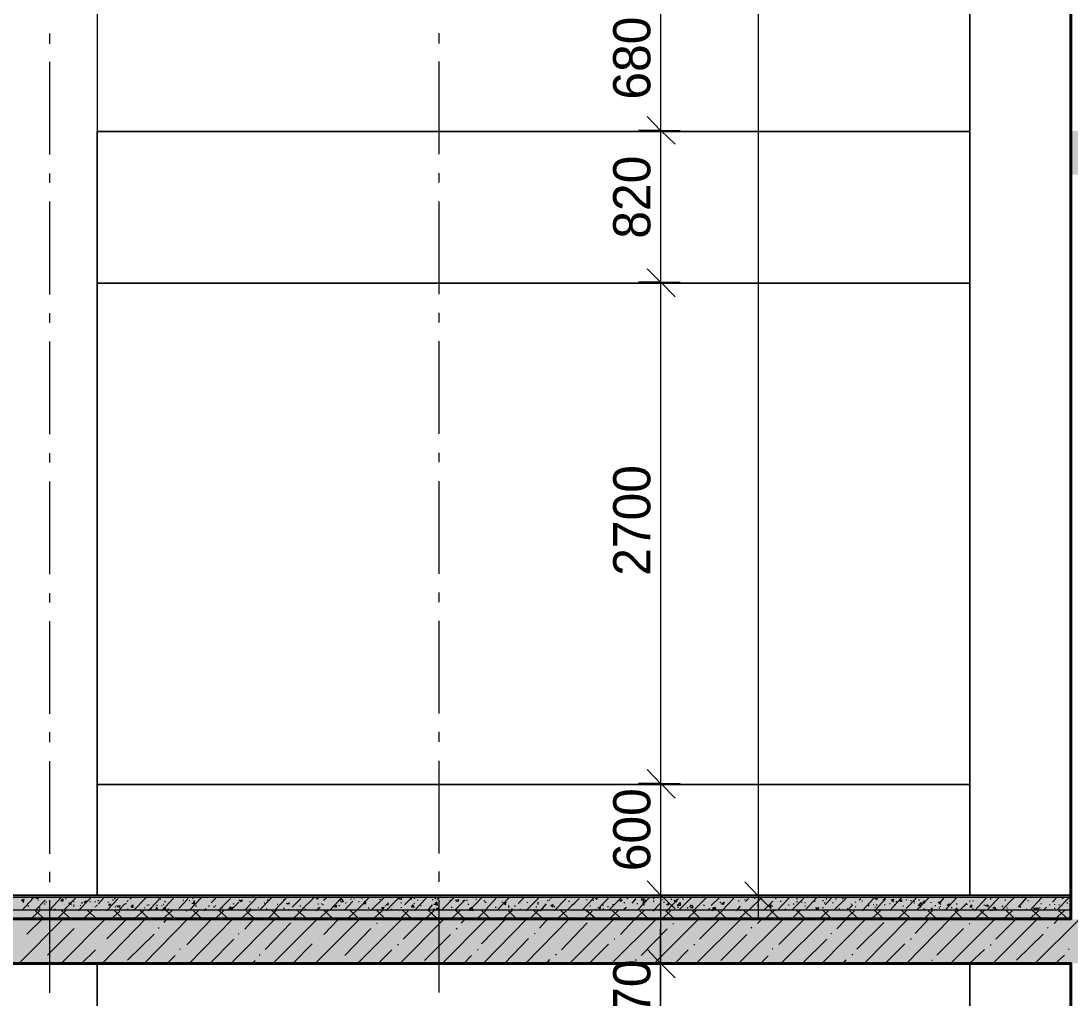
# Model space of a CAD drawing. Header units: millimetres. Extents: x -135211 to 49383, y -8033 to 228499.
# Drawn here: x -32304 to -26647, y 6284 to 11553 of the extents above; entities that cross this region are included whole.
import ezdxf

# ---------------------------------------------------------------- set-up
doc = ezdxf.new("R2010")
doc.units = ezdxf.units.MM
doc.layers.add('PDF _Геометрия', color=7, linetype='Continuous', true_color=0x1d1d1d)
doc.layers.add('PDF _Сплошная заливка', color=7, linetype='Continuous', true_color=0xffffff)
doc.layers.add('PDF _Текст', color=7, linetype='Continuous')

msp = doc.modelspace()

# ---------------------------------------------------------------- hatches: boundary and pattern name
at = {"layer": 'PDF _Сплошная заливка', "transparency": 33554559}
h = msp.add_hatch(color=256, dxfattribs=at)
h.paths.add_polyline_path([(-93497.2, 10725.5), (-93497.2, 10959.8), (-103545.3, 10959.8), (-103545.3, 10725.5)])
h.paths.add_polyline_path([(-5796.5, 10725.5), (-5796.5, 10959.8), (-26352.2, 10959.8), (-26352.2, 10725.5)])
h.paths.add_polyline_path([(-26398.8, 10725.5), (-26398.8, 10959.8), (-26648.6, 10959.8), (-26648.6, 10725.5)])
h.paths.add_polyline_path([(-77398.8, 10725.5), (-77398.8, 10959.8), (-79968.3, 10959.8), (-79968.3, 10725.5)])
h = msp.add_hatch(color=256, dxfattribs=at)
h.paths.add_polyline_path([(-90915, 6475.5), (-90915, 6713.8), (-103545.3, 6713.8), (-103545.3, 6475.5)])
h.paths.add_polyline_path([(-5796.5, 6475.5), (-5796.5, 6713.8), (-26352.2, 6713.8), (-26352.2, 6475.5)])
h.paths.add_polyline_path([(-26398.8, 6475.5), (-26398.8, 6713.8), (-50899.8, 6713.8), (-50899.8, 6475.5)])
h.paths.add_polyline_path([(-50950.6, 6475.5), (-50950.6, 6713.8), (-77648.6, 6713.8), (-77648.6, 6475.5)])
h.paths.add_polyline_path([(-79718.6, 6475.5), (-79718.6, 6713.8), (-80167.3, 6713.8), (-80167.3, 6475.5)])
h.paths.add_polyline_path([(-80366.2, 6475.5), (-80366.2, 6713.8), (-82698.6, 6713.8), (-82698.6, 6475.5)])
h.paths.add_polyline_path([(-82897.6, 6475.5), (-82897.6, 6713.8), (-83397.1, 6713.8), (-83397.1, 6475.5)])

# ---------------------------------------------------------------- linework, layer by layer
at = {"layer": 'PDF _Геометрия', "color": 7, "lineweight": 9}
for points in [[(-28858, 19483.6), (-28858, 19212.7), (-28858, 18141.7), (-28858, 17324.7), (-28858, 15165.8), (-28858, 14344.6), (-28858, 11644.2), (-28858, 10962.4), (-28858, 10145.6), (-28858, 7444.6), (-28858, 6843.5), (-28858, 6475.4), (-28858, 3224.6)], [(-28331.5, 19332.3), (-28331.5, 6721.4)], [(-32042.3, 18137.5), (-27190.9, 18137.5), (-27190.9, 18895.3), (-27190.9, 6838.9), (-27190.9, 7439.9), (-31894, 7439.9), (-27190.9, 7439.9), (-27190.9, 10140.4), (-31894, 10140.4), (-27190.9, 10140.4), (-27190.9, 10957.9), (-31894, 10957.9), (-27190.9, 10957.9), (-27190.9, 11639.2), (-27190.9, 14340.1), (-29392.6, 14340.1)], [(-32393.5, 17210.2), (-31893.8, 17210.2), (-31893.8, 6838.4), (-31893.8, 7439.4), (-31893.8, 10140.1), (-31893.8, 10957.4)], [(-32148.3, 11430.3), (-32148.3, 11485.5)], [(-30051.3, 11432.2), (-30051.3, 11487.2)], [(-32148.3, 10833.2), (-32148.3, 11332.9)], [(-30051.3, 10835.4), (-30051.3, 11334.7)], [(-28858, 10962.4), (-28976.4, 10962.4)], [(-28858.4, 10962.8), (-28752.7, 10962.8)], [(-32148.3, 10681.3), (-32148.3, 10731.6)], [(-30051.3, 10682.9), (-30051.3, 10733.5)], [(-32148.3, 10079.9), (-32148.3, 10579.7)], [(-30051.3, 10081.6), (-30051.3, 10581)], [(-28858, 10145.6), (-28976.4, 10145.6)], [(-28858.4, 10145.7), (-28752.7, 10145.7)], [(-32148.3, 9927.4), (-32148.3, 9978.3)], [(-30051.3, 9929.1), (-30051.3, 9979.8)], [(-32148.3, 9326.6), (-32148.3, 9825.7)], [(-30051.3, 9327.9), (-30051.3, 9827.9)], [(-32148.3, 9174.1), (-32148.3, 9225)], [(-30051.3, 9176), (-30051.3, 9226.7)], [(-32148.3, 8572.7), (-32148.3, 9072.4)], [(-30051.3, 8574.8), (-30051.3, 9074.1)], [(-32148.3, 8420.2), (-32148.3, 8471)], [(-30051.3, 8422.3), (-30051.3, 8472.9)], [(-32148.3, 7819.4), (-32148.3, 8319.1)], [(-30051.3, 7821.1), (-30051.3, 8320.4)], [(-32148.3, 7666.9), (-32148.3, 7722.1)], [(-30051.3, 7668.5), (-30051.3, 7723.6)], [(-32148.3, 7066.1), (-32148.3, 7565.2)], [(-30051.3, 7068), (-30051.3, 7567.3)], [(-28858, 7444.6), (-28976.4, 7444.6)], [(-28858.4, 7445.3), (-28752.7, 7445.3)], [(-32148.3, 6913.6), (-32148.3, 6968.8)], [(-30051.3, 6915.4), (-30051.3, 6970.5)], [(-50648.6, 6715.8), (-26646.9, 6715.8), (-26646.9, 6762.2), (-26646.9, 6830.2), (-26646.9, 6838.7), (-26646.9, 6842.6), (-50648.6, 6842.6)], [(-26646.9, 6838.7), (-50648.6, 6838.7)], [(-26646.9, 6830.2), (-50648.6, 6830.2)], [(-32148.3, 6316.6), (-32148.3, 6816.3)], [(-30051.3, 6318.7), (-30051.3, 6818)], [(-28858, 6843.5), (-28976.4, 6843.5)], [(-28858.4, 6844.2), (-28752.7, 6844.2)], [(-28331.5, 6839.8), (-28449.9, 6839.8)], [(-28336.4, 6843.1), (-28226.3, 6843.1)], [(-26646.9, 6762.2), (-50648.6, 6762.2)], [(-28858, 6052.2), (-28858, 6492), (-28858, 6661.7)], [(-31893.8, 3337.1), (-31893.8, 6469.8), (-31893.8, 3337.1), (-32393.5, 3337.1)], [(-27190.9, 3337.7), (-27190.9, 6470.1), (-27190.9, 3337.7), (-31894, 3337.7)], [(-27401.5, 6475.3), (-31698, 6475.3)], [(-28858, 6475.4), (-28976.4, 6475.4)], [(-28858.4, 6475.7), (-28752.7, 6475.7)]]:
    msp.add_lwpolyline(points, dxfattribs=at)
at = {"layer": 'PDF _Геометрия', "color": 7, "lineweight": 40}
for points in [[(-26901.2, 18242.5), (-26646.9, 18242.5), (-26646.9, 15165.1), (-26646.9, 14923.8), (-26646.9, 10961.5), (-26646.9, 10724.5), (-26646.9, 6715.8), (-50648.6, 6715.8)], [(-50648.6, 6474.6), (-26646.9, 6474.6), (-26646.9, 3341.8), (-50648.6, 3341.8)]]:
    msp.add_lwpolyline(points, dxfattribs=at)
at = {"layer": 'PDF _Геометрия', "color": 7, "lineweight": 18}
for points in [[(-28858, 10962.4), (-28929.7, 11038.6)], [(-28855.3, 10960.6), (-28779, 10888.8)], [(-28858, 10145.6), (-28929.7, 10217.3)], [(-28855.3, 10143.7), (-28779, 10067.5)], [(-28858, 7444.6), (-28929.7, 7520.8)], [(-28855.3, 7442.7), (-28779, 7366.4)], [(-28858, 6843.5), (-28929.7, 6919.7)], [(-28331.5, 6839.8), (-28403.6, 6915.8)], [(-28855.3, 6841.7), (-28779, 6770)], [(-28337.3, 6843.7), (-28261.4, 6771.6)], [(-28858, 6475.4), (-28929.7, 6551.6)], [(-28855.3, 6473.4), (-28779, 6397.1)]]:
    msp.add_lwpolyline(points, dxfattribs=at)
at = {"layer": 'PDF _Геометрия', "lineweight": 9}
for points in [[(-32301.6, 6816.5), (-32288.6, 6820.8), (-32293, 6807.8)], [(-32299.8, 6760.6), (-32236, 6828.1)], [(-32297.3, 6813.4), (-32288.6, 6805.4)], [(-32271.1, 6799.5), (-32271.1, 6799.5)], [(-32249.1, 6824.2), (-32244.8, 6824.2)], [(-32225.4, 6761.8), (-32174.6, 6817)], [(-32222.8, 6826), (-32218.4, 6830.3)], [(-32222.7, 6826.1), (-32209.7, 6826.1), (-32209.7, 6830.5)], [(-32214, 6818.7), (-32209.7, 6818.7)], [(-32178.9, 6795.9), (-32174.6, 6795.9)], [(-32170.1, 6807.8), (-32165.8, 6804.1)], [(-32157, 6826), (-32157, 6826)], [(-32150.1, 6762.4), (-32086.8, 6830)], [(-32121.9, 6818.1), (-32121.9, 6818.1)], [(-32078.1, 6789.3), (-32078.1, 6789.3)], [(-32071.2, 6764.8), (-32007.9, 6828.1)], [(-32069.3, 6792), (-32069.3, 6792)], [(-32064.9, 6825.7), (-32060.5, 6825.7)], [(-32046.6, 6799.6), (-32034.2, 6803.3), (-32038.5, 6795.2)], [(-32042.9, 6796.5), (-32034.2, 6792.1)], [(-32021, 6808.7), (-32016.6, 6808.7)], [(-32021, 6791.9), (-32016.6, 6791.9)], [(-31996.6, 6758.6), (-31928.9, 6826.3)], [(-31985.9, 6789.6), (-31981.5, 6785.3)], [(-31933.3, 6808.3), (-31928.9, 6808.3)], [(-31911.4, 6800.6), (-31911.4, 6800.6)], [(-31906.9, 6808.9), (-31902.6, 6808.9)], [(-31898.2, 6789.2), (-31893.8, 6784.9)], [(-31889.4, 6811.2), (-31885, 6815.6)], [(-31888.6, 6793.9), (-31858.7, 6827.4)], [(-31843.2, 6757.9), (-31779.7, 6825.8)], [(-31836.7, 6804.5), (-31832.4, 6804.5)], [(-31810.4, 6818.2), (-31806.1, 6818.2)], [(-31801.7, 6824.7), (-31797.3, 6824.7), (-31797.3, 6829)], [(-31774.5, 6763.2), (-31744.6, 6796.8)], [(-31740.2, 6797.7), (-31735.9, 6797.7)], [(-31731.5, 6809.1), (-31727.1, 6813.5)], [(-31713.9, 6821.4), (-31709.6, 6830.1)], [(-31698.5, 6760.1), (-31630.6, 6828)], [(-31648.1, 6797.6), (-31648.1, 6797.6)], [(-31619.6, 6758.3), (-31560.4, 6817.6)], [(-31617.4, 6789.3), (-31613, 6793.6)], [(-31564.1, 6826), (-31551.6, 6821.6), (-31551.6, 6826)], [(-31545.1, 6759.4), (-31481.4, 6827.5)], [(-31538.4, 6794.7), (-31534.1, 6794.7)], [(-31529.7, 6805.5), (-31525.3, 6809.9)], [(-31507.8, 6798.6), (-31507.8, 6798.6)], [(-31453.1, 6770.6), (-31402.5, 6825.6)], [(-31428.8, 6813.5), (-31428.8, 6817.9)], [(-31428.8, 6809.1), (-31428.8, 6809.1)], [(-31398.1, 6815.2), (-31393.7, 6815.2)], [(-31396, 6761.6), (-31332.3, 6829.7)], [(-31384.2, 6800.4), (-31367.4, 6796.7), (-31371.7, 6813.6)], [(-31380.5, 6826.4), (-31376.1, 6830.8)], [(-31380.5, 6827.6), (-31376.1, 6823.3)], [(-31379.9, 6797.9), (-31367.4, 6810.4)], [(-31349.8, 6818.5), (-31349.8, 6818.5)], [(-31278.9, 6802.3), (-31253.3, 6827.3)], [(-31241.9, 6758), (-31174.3, 6825.7)], [(-31173.1, 6762.7), (-31130.5, 6805.3)], [(-31161.2, 6794.3), (-31156.8, 6798.7)], [(-31130.5, 6817.5), (-31121.7, 6809.4)], [(-31125.4, 6814.7), (-31112.9, 6818.4), (-31117.3, 6805.9)], [(-31112.9, 6814.7), (-31112.9, 6814.7)], [(-31097.3, 6763), (-31034, 6831.3)], [(-31073.4, 6808.1), (-31069, 6808.1)], [(-31018.3, 6761.5), (-30955, 6829.3)], [(-30994.5, 6801.6), (-30990.1, 6801.6)], [(-30976.9, 6817.9), (-30972.5, 6817.9)], [(-30946.2, 6805.1), (-30946.2, 6805.1)], [(-30939.4, 6759.5), (-30876, 6827.3)], [(-30924.3, 6794.2), (-30919.9, 6794.2)], [(-30889.2, 6817.5), (-30884.8, 6821.9)], [(-30875.4, 6800), (-30867.2, 6796.2)], [(-30871, 6797.2), (-30858.5, 6801.6), (-30862.9, 6792.8)], [(-30843.5, 6778.9), (-30797.1, 6825.4)], [(-30814.6, 6809), (-30814.6, 6809)], [(-30794.8, 6761.6), (-30726.9, 6829.5)], [(-30713.7, 6824.5), (-30709.3, 6828.9)], [(-30713.1, 6824.9), (-30700.5, 6824.9), (-30704.9, 6828.7)], [(-30704.9, 6796.6), (-30700.5, 6796.6)], [(-30683, 6794.8), (-30683, 6798.6)], [(-30678.6, 6793.3), (-30674.2, 6793.3)], [(-30673.7, 6813.5), (-30656.7, 6830.5)], [(-30641.3, 6760.8), (-30577.7, 6828.8)], [(-30612.8, 6809.7), (-30612.8, 6809.7)], [(-30585.9, 6811.8), (-30577.7, 6824.4)], [(-30581.5, 6809), (-30568.9, 6809), (-30573.3, 6821.6)], [(-30568.9, 6811.6), (-30568.9, 6807.2)], [(-30562.9, 6759.7), (-30516.3, 6810.7)], [(-30555.8, 6801.6), (-30551.4, 6801.6)], [(-30525.1, 6819.1), (-30525.1, 6823.5)], [(-30507.5, 6821.8), (-30507.5, 6825.6)], [(-30492.2, 6763.5), (-30428.5, 6831)], [(-30485.6, 6808.5), (-30481.2, 6808.5)], [(-30468.1, 6828.8), (-30463.6, 6825)], [(-30458.7, 6798.7), (-30446.1, 6798.7), (-30450.5, 6811.3)], [(-30454.3, 6796.1), (-30446.1, 6808.8)], [(-30417.1, 6761.4), (-30349.6, 6828.9)], [(-30371.5, 6821.2), (-30367.1, 6821.2)], [(-30338.2, 6759.3), (-30270.6, 6827.5)], [(-30335.9, 6793.5), (-30323.3, 6793.5), (-30327.7, 6801.7)], [(-30331.5, 6790.4), (-30323.3, 6798.6)], [(-30270.1, 6825.2), (-30253.1, 6821.4), (-30253.1, 6829.6)], [(-30266.3, 6822.9), (-30261.8, 6827.3)], [(-30257.5, 6800), (-30253.1, 6804.4)], [(-30238.3, 6790.4), (-30200.4, 6828.4)], [(-30204.8, 6825.8), (-30200.4, 6821.4), (-30200.4, 6825.8)], [(-30187.3, 6827.9), (-30182.9, 6823.5)], [(-30187.3, 6799.5), (-30182.9, 6795.7)], [(-30184.7, 6758.8), (-30121.5, 6826.5)], [(-30165.3, 6813.6), (-30165.3, 6818.1)], [(-30111.7, 6760.6), (-30086.4, 6790.3)], [(-30086.4, 6821.3), (-30086.4, 6817.5)], [(-30086.4, 6820), (-30086.4, 6815.6)], [(-30082, 6794.5), (-30077.6, 6794.5)], [(-30077.1, 6794.1), (-30060, 6789.7), (-30064.5, 6806.8)], [(-30073.2, 6824.1), (-30068.8, 6827.9)], [(-30073.2, 6802.6), (-30068.8, 6802.6)], [(-30072.7, 6791), (-30060, 6804.3)], [(-30059.5, 6818), (-30051.3, 6830.6)], [(-30040.1, 6761.2), (-29972.3, 6828.9)], [(-29994.3, 6817.9), (-29989.8, 6813.5)], [(-29966, 6762.4), (-29910.9, 6817.5)], [(-29963.5, 6808.5), (-29963.5, 6808.5)], [(-29963, 6818.4), (-29954.7, 6810.2)], [(-29958.6, 6815.7), (-29946, 6819.5), (-29950.4, 6806.9)], [(-29924.1, 6814.6), (-29919.6, 6814.6)], [(-29902.1, 6817.4), (-29902.1, 6812.9)], [(-29893.3, 6791.8), (-29893.3, 6795.6)], [(-29886.6, 6760.6), (-29823.1, 6827.9)], [(-29853.9, 6821.4), (-29849.5, 6821.4)], [(-29810, 6813.6), (-29805.6, 6809.1)], [(-29801.3, 6802), (-29796.8, 6806.4)], [(-29799.4, 6766.7), (-29744.2, 6826.4)], [(-29737.5, 6762.3), (-29674, 6830.2)], [(-29713.5, 6807.4), (-29709.1, 6802.9)], [(-29709.1, 6815.6), (-29709.1, 6815.6)], [(-29704.2, 6801.3), (-29691.5, 6805.1), (-29696, 6796.9)], [(-29699.8, 6798.2), (-29691.5, 6793.7)], [(-29624.9, 6799.1), (-29595, 6828.3)], [(-29612.6, 6800.6), (-29612.6, 6800.6)], [(-29583.5, 6759), (-29516, 6826.4)], [(-29577.5, 6805.1), (-29577.5, 6801.3)], [(-29568.7, 6801.2), (-29568.7, 6801.2)], [(-29520.5, 6801), (-29516, 6805.4)], [(-29520.5, 6797.2), (-29516, 6797.2)], [(-29505.9, 6757.7), (-29472.2, 6795.9)], [(-29467.9, 6816.7), (-29463.4, 6812.9)], [(-29467.9, 6814.2), (-29463.4, 6814.2)], [(-29459.1, 6817.9), (-29454.6, 6817.9)], [(-29450.3, 6826), (-29445.9, 6830.5)], [(-29449.8, 6787.7), (-29437.1, 6792.2), (-29441.5, 6783.9)], [(-29437.1, 6793.4), (-29437.1, 6793.4)], [(-29430.6, 6758), (-29366.9, 6825.6)], [(-29428.3, 6796.5), (-29428.3, 6796.5)], [(-29360.4, 6762.2), (-29296.7, 6826)], [(-29353.8, 6810.1), (-29349.3, 6810.1)], [(-29336.3, 6792.6), (-29331.8, 6792.6)], [(-29323, 6798.2), (-29323, 6793.8)], [(-29281.5, 6760.6), (-29217.7, 6828.2)], [(-29257.3, 6820.3), (-29252.8, 6820.3)], [(-29222.2, 6815.5), (-29217.7, 6815.5)], [(-29208.5, 6826.1), (-29200.2, 6822.3), (-29200.2, 6830.6)], [(-29204.6, 6823.5), (-29200.2, 6827.4)], [(-29189.8, 6775.6), (-29138.8, 6826.1)], [(-29169.6, 6787.4), (-29165.1, 6791.2)], [(-29136.3, 6762.8), (-29068.6, 6830.5)], [(-29116.9, 6792), (-29112.4, 6792)], [(-29055.5, 6804.1), (-29051, 6804.1)], [(-29041.8, 6829.5), (-29033.5, 6825.1), (-29033.5, 6829.5)], [(-29010.7, 6800.4), (-28989.6, 6825.3)], [(-28985.3, 6798.4), (-28980.8, 6798.4)], [(-28982.8, 6762), (-28919.4, 6829.2)], [(-28962.8, 6819.3), (-28954.5, 6827.6)], [(-28962.4, 6818.6), (-28945.7, 6818.6), (-28945.7, 6827.5)], [(-28950.2, 6792.3), (-28945.7, 6787.9)], [(-28941.4, 6814.6), (-28937, 6818.5)], [(-28900.2, 6757.7), (-28858, 6800)], [(-28897.6, 6824.5), (-28893.1, 6824.5)], [(-28897.6, 6807.9), (-28893.1, 6811.7)], [(-28849.2, 6815.3), (-28849.2, 6819.1)], [(-28840.4, 6806.3), (-28840.4, 6802.4)], [(-28826.9, 6792), (-28814.1, 6792), (-28818.6, 6800.3)], [(-28824.9, 6758.3), (-28761.5, 6825.6)], [(-28822.4, 6788.8), (-28814.1, 6797.8)], [(-28801.1, 6818.1), (-28796.6, 6822.6)], [(-28787.4, 6816.1), (-28779, 6807.8)], [(-28783.1, 6813.5), (-28770.3, 6817.3), (-28774.7, 6805.2)], [(-28759.2, 6761.8), (-28691.3, 6829.8)], [(-28739.6, 6823.6), (-28735.2, 6823.6)], [(-28699.6, 6779.1), (-28691.3, 6791.9)], [(-28680.3, 6760.1), (-28612.3, 6828.1)], [(-28625.6, 6785.8), (-28621.1, 6790.3)], [(-28584.5, 6786.8), (-28542.1, 6829.2)], [(-28537.8, 6804.8), (-28533.4, 6804.8)], [(-28532.9, 6799), (-28524.6, 6795.1)], [(-28529.1, 6796.4), (-28524.6, 6800.3)], [(-28528.6, 6796.4), (-28515.8, 6804.7), (-28520.3, 6791.9)], [(-28526.8, 6759.6), (-28463.2, 6827.1)], [(-28498.3, 6823.9), (-28498.3, 6823.9)], [(-28498.3, 6814.3), (-28498.3, 6814.3)], [(-28436.8, 6809.7), (-28436.8, 6814.2)], [(-28428.1, 6820.6), (-28428.1, 6820.6)], [(-28419.3, 6799.4), (-28419.3, 6799.4)], [(-28406.2, 6820.6), (-28401.7, 6820.6)], [(-28400.9, 6808.3), (-28384.2, 6825.7)], [(-28381.6, 6762), (-28314, 6829.5)], [(-28353.6, 6826.3), (-28349.1, 6826.3)], [(-28336.1, 6791.6), (-28331.5, 6787.7)], [(-28309.7, 6814.1), (-28305.2, 6814.1)], [(-28303.5, 6760), (-28252.6, 6810.9)], [(-28274.2, 6785.8), (-28261.4, 6790.3), (-28265.9, 6781.9)], [(-28239.5, 6823.1), (-28235, 6827.7)], [(-28228.6, 6761.4), (-28164.8, 6829)], [(-28226.3, 6806.4), (-28226.3, 6806.4)], [(-28213.2, 6810.3), (-28208.7, 6810.3)], [(-28169.4, 6791), (-28164.8, 6791)], [(-28149.1, 6763.5), (-28085.9, 6827.3)], [(-28143, 6796.9), (-28138.5, 6796.9)], [(-28125.5, 6823.3), (-28121, 6823.3)], [(-28125.5, 6809.2), (-28121, 6809.2)], [(-28099.2, 6804.7), (-28094.6, 6804.7)], [(-28081.6, 6804.1), (-28077.1, 6804.1)], [(-28078.9, 6763), (-28015.7, 6830.8)], [(-28029, 6811.4), (-28024.5, 6811.4)], [(-28024.5, 6803), (-28024.5, 6803)], [(-27985.1, 6814.8), (-27980.6, 6814.8)], [(-27976.3, 6801.9), (-27971.8, 6801.9)], [(-27970.3, 6791.1), (-27936.7, 6829.2)], [(-27967.6, 6822.6), (-27963, 6822.6)], [(-27932.5, 6803.4), (-27927.9, 6799.5)], [(-27925.6, 6759.8), (-27857.8, 6827), (-27862.3, 6823.1)], [(-27914.9, 6824.1), (-27910.4, 6824.1)], [(-27879.8, 6826.3), (-27875.3, 6821.7)], [(-27875.3, 6821.7), (-27875.3, 6821.7)], [(-27871, 6830.2), (-27866.5, 6826.3)], [(-27852.4, 6761.3), (-27822.7, 6791)], [(-27831.4, 6796.8), (-27831.4, 6792.9)], [(-27809.6, 6803.4), (-27805.1, 6807.9)], [(-27787.2, 6817.2), (-27778.8, 6825.6)], [(-27774.5, 6812.7), (-27770, 6812.7)], [(-27772, 6758.8), (-27708.6, 6826.7)], [(-27739.4, 6793.5), (-27734.9, 6789)], [(-27713.1, 6793.1), (-27708.6, 6793.1)], [(-27704.4, 6824.9), (-27699.8, 6829.4)], [(-27704, 6824.9), (-27691, 6820.4), (-27691, 6828.8)], [(-27702.2, 6763.1), (-27647.2, 6822)], [(-27695.6, 6791.3), (-27691, 6791.3)], [(-27682.3, 6812), (-27682.3, 6812)], [(-27660.1, 6818.2), (-27647.2, 6818.2), (-27647.2, 6831.1)], [(-27655.6, 6815.6), (-27647.2, 6827.9)], [(-27651.7, 6792.9), (-27647.2, 6788.4)], [(-27625.4, 6797.6), (-27620.9, 6797.6)], [(-27623, 6761.3), (-27559.4, 6828.7)], [(-27620.9, 6806.1), (-27620.9, 6806.1)], [(-27616.3, 6817.2), (-27603.3, 6821.1), (-27607.8, 6808.8)], [(-27611.7, 6814.6), (-27603.3, 6805.6)], [(-27599.1, 6792.7), (-27594.5, 6792.7)], [(-27590.3, 6808.3), (-27585.8, 6808.3)], [(-27535.6, 6771.7), (-27480.5, 6826.9)], [(-27533.1, 6815.3), (-27533.1, 6819.8)], [(-27511.3, 6814.9), (-27506.8, 6814.9)], [(-27493.8, 6810.5), (-27489.2, 6810.5)], [(-27493.8, 6801.5), (-27489.2, 6801.5)], [(-27477.8, 6763.4), (-27410.3, 6830.9)], [(-27467.5, 6818), (-27462.9, 6818)], [(-27401.5, 6805), (-27401.5, 6801.1)], [(-27361.8, 6804.3), (-27348.9, 6808.2), (-27353.4, 6795.9)], [(-27357.3, 6801.1), (-27348.9, 6792.6)], [(-27356.6, 6796.7), (-27331.3, 6826.6)], [(-27324.8, 6762.5), (-27261.1, 6830.1)], [(-27300.8, 6795.9), (-27296.2, 6792)], [(-27261.1, 6793.7), (-27261.1, 6797.6)], [(-27246.8, 6761.3), (-27208.5, 6799.6)], [(-27208.5, 6795.1), (-27208.5, 6791.2)], [(-27190.9, 6809), (-27190.9, 6812.9)], [(-27182.1, 6828.6), (-27182.1, 6828.6)], [(-27173.4, 6809.9), (-27173.4, 6813.8)], [(-27167, 6758.8), (-27103.2, 6826.5)], [(-27115.9, 6791.2), (-27112, 6787.3)], [(-27112, 6804.2), (-27112, 6804.2)], [(-27100.7, 6763.1), (-27033, 6830.9)], [(-27081.4, 6820.4), (-27076.9, 6824.3)], [(-27063.2, 6804.4), (-27059.3, 6804.4)], [(-27021.8, 6761.1), (-26954, 6828.9)], [(-27002.5, 6817.1), (-26997.9, 6817.1)], [(-26980.3, 6792.6), (-26980.3, 6792.6)], [(-26930.1, 6779.3), (-26883.8, 6830.2)], [(-26879, 6814), (-26875.1, 6810.1)], [(-26868.2, 6760.5), (-26804.9, 6828.4)], [(-26808.8, 6798.3), (-26804.9, 6798.3)], [(-26761, 6788.7), (-26761, 6793.3)], [(-26746.8, 6805.1), (-26725.9, 6826.6)], [(-26734.7, 6795.1), (-26734.7, 6791.2)], [(-26723.7, 6762.7), (-26655.7, 6830)], [(-26717.1, 6811.8), (-26717.1, 6811.8)], [(-26712.3, 6790.4), (-26708.4, 6790.4)], [(-26694.7, 6828), (-26690.8, 6824.1), (-26690.8, 6828)], [(-26668.4, 6801.1), (-26664.5, 6801.1)], [(-32266.7, 6787.9), (-32262.3, 6783.6)], [(-32251.7, 6716), (-32200.9, 6762.5)], [(-32249.1, 6764.7), (-32244.8, 6764.7)], [(-32244.8, 6761.6), (-32244.8, 6761.6)], [(-32174.6, 6712.2), (-32225.4, 6758.7)], [(-32205.2, 6774.9), (-32200.9, 6774.9)], [(-32157, 6775.2), (-32157, 6775.2)], [(-32135, 6781.9), (-32130.7, 6781.9)], [(-32121.9, 6769.1), (-32121.9, 6764.8)], [(-32111.4, 6715.2), (-32060.5, 6761.7)], [(-32034.2, 6714.5), (-32085.1, 6761.1)], [(-32021, 6786.3), (-32016.6, 6782)], [(-31966.7, 6714.7), (-31920.1, 6761.3)], [(-31893.8, 6714), (-31944.8, 6760.7)], [(-31924.5, 6761.3), (-31920.1, 6765.6)], [(-31906.9, 6777.8), (-31902.6, 6782.2)], [(-31822, 6711.5), (-31771, 6757.5)], [(-31753.4, 6713.8), (-31800.1, 6760.5)], [(-31797.3, 6782.4), (-31797.3, 6778)], [(-31797.3, 6769.9), (-31797.3, 6769.9)], [(-31788.5, 6786.6), (-31779.7, 6777.8)], [(-31783.4, 6783.1), (-31771, 6787.4), (-31775.3, 6775)], [(-31731.5, 6768), (-31727.1, 6768)], [(-31705.1, 6776.2), (-31700.8, 6780)], [(-31705.1, 6778.7), (-31700.8, 6774.3)], [(-31690.5, 6716.8), (-31639.4, 6763.6)], [(-31613, 6716.3), (-31664.1, 6762.5)], [(-31639.4, 6777.3), (-31639.4, 6772.9)], [(-31626.2, 6788.4), (-31621.8, 6788.4)], [(-31604.3, 6772.1), (-31604.3, 6768.3)], [(-31581.6, 6769.9), (-31569.2, 6766.2), (-31573.5, 6778.7)], [(-31577.9, 6767.4), (-31569.2, 6775.6)], [(-31573.5, 6788.6), (-31569.2, 6788.6)], [(-31547.2, 6787.5), (-31542.8, 6787.5)], [(-31540.7, 6713), (-31490.2, 6759.8)], [(-31537.8, 6771.8), (-31525.3, 6780.6), (-31529.7, 6767.5)], [(-31534, 6769.4), (-31525.3, 6765)], [(-31472.7, 6715.4), (-31523.2, 6762.2)], [(-31512.1, 6768.6), (-31507.8, 6764.3)], [(-31455.1, 6787.1), (-31455.1, 6787.1)], [(-31450.7, 6761.7), (-31446.3, 6766.1), (-31446.3, 6761.7)], [(-31415.6, 6762.2), (-31411.2, 6757.8)], [(-31400.4, 6712.9), (-31349.8, 6759.1)], [(-31323.5, 6711.8), (-31374.1, 6758.7)], [(-31363, 6787.6), (-31358.6, 6783.8)], [(-31341, 6767.5), (-31341, 6767.5)], [(-31314.7, 6758), (-31305.9, 6771.2)], [(-31292.8, 6783), (-31288.4, 6787.4)], [(-31266.5, 6781.4), (-31262.1, 6777)], [(-31260.1, 6714.9), (-31209.4, 6761.9)], [(-31257.7, 6784.2), (-31253.3, 6787.9)], [(-31183.1, 6711.4), (-31233.8, 6758.4)], [(-31222.6, 6774.7), (-31218.2, 6774.7)], [(-31174.3, 6778.1), (-31174.3, 6781.8)], [(-31169.9, 6777.8), (-31165.6, 6773.4)], [(-31119.8, 6714.7), (-31069, 6761.1)], [(-31104.1, 6788.7), (-31104.1, 6788.7)], [(-31042.7, 6711.3), (-31089.1, 6757.7)], [(-31073.4, 6771.1), (-31069, 6766.7)], [(-31025.2, 6777.1), (-31025.2, 6772.7)], [(-30981.3, 6770.6), (-30981.3, 6766.2)], [(-30981.3, 6761.8), (-30981.3, 6761.8)], [(-30975.1, 6714.2), (-30928.7, 6760.6)], [(-30902.3, 6713.9), (-30953.2, 6760.4)], [(-30889.2, 6772.3), (-30884.8, 6772.3)], [(-30889.2, 6766.7), (-30884.8, 6762.9)], [(-30858.5, 6763.3), (-30858.5, 6767.7)], [(-30839.2, 6716.4), (-30788.3, 6762.9)], [(-30819, 6761.2), (-30814.6, 6765)], [(-30762, 6713), (-30812.9, 6759.5)], [(-30801.5, 6785.8), (-30797.1, 6785.8)], [(-30779.5, 6775.8), (-30779.5, 6775.8)], [(-30775.1, 6768.6), (-30770.7, 6768.6)], [(-30713.2, 6758), (-30691.8, 6779.3)], [(-30704.9, 6775.2), (-30700.5, 6775.2)], [(-30698.9, 6716.4), (-30647.9, 6762.9)], [(-30621.6, 6715.5), (-30672.5, 6762.1)], [(-30621, 6787), (-30612.8, 6778.9)], [(-30616.6, 6784.3), (-30604, 6788.7), (-30608.4, 6775.4)], [(-30590.9, 6788.1), (-30586.5, 6788.1)], [(-30549.8, 6712.5), (-30498.7, 6759.2)], [(-30481.2, 6715.2), (-30532.2, 6761.8)], [(-30529.5, 6759.9), (-30525.1, 6764.3)], [(-30433, 6774.2), (-30428.5, 6774.2)], [(-30409.5, 6712.4), (-30358.4, 6758.5)], [(-30397.9, 6763.8), (-30393.4, 6763.8)], [(-30340.8, 6714.5), (-30387.5, 6761.2)], [(-30362.2, 6774), (-30349.6, 6778.4), (-30354, 6765.8)], [(-30357.8, 6771.5), (-30349.6, 6762.6)], [(-30340.8, 6783.9), (-30340.8, 6787.7)], [(-30310.1, 6767.2), (-30305.7, 6767.2)], [(-30296.9, 6784), (-30296.9, 6784)], [(-30264.7, 6711.9), (-30218, 6758)], [(-30253.1, 6774.7), (-30253.1, 6779.1)], [(-30200.4, 6717.1), (-30251, 6763.3)], [(-30187.3, 6778.6), (-30182.9, 6778.6)], [(-30152.2, 6787.9), (-30147.8, 6787.9)], [(-30128.2, 6714.2), (-30077.6, 6760.4)], [(-30060, 6716.3), (-30110.7, 6763.1)], [(-30077.6, 6768), (-30077.6, 6771.7)], [(-29987.9, 6713.5), (-29937.2, 6760.4), (-29937.2, 6764.2), (-29941.6, 6760.4)], [(-29985.5, 6777.8), (-29981.1, 6777.8)], [(-29931.8, 6692.1), (-29910.9, 6713), (-29961.6, 6759.9)], [(-29888.5, 6766.1), (-29875.8, 6778.8)], [(-29884.1, 6762.8), (-29867, 6762.8)], [(-29867, 6758.3), (-29871.4, 6775.5)], [(-29847.6, 6715.7), (-29796.8, 6762.7)], [(-29770.5, 6712.7), (-29821.3, 6759)], [(-29788, 6768.2), (-29788, 6768.2)], [(-29779.3, 6763.6), (-29779.3, 6763.6)], [(-29748.6, 6778.2), (-29744.2, 6778.2)], [(-29707.3, 6715.6), (-29656.4, 6762)], [(-29678.4, 6785.1), (-29674, 6785.1)], [(-29678.4, 6780.7), (-29674, 6780.7)], [(-29630.1, 6712), (-29676.5, 6758.3)], [(-29660.9, 6762), (-29656.4, 6770.9)], [(-29643.3, 6782.6), (-29638.9, 6787.1)], [(-29617, 6766.9), (-29612.6, 6766.9)], [(-29562.5, 6715.1), (-29516, 6761.5)], [(-29489.7, 6714.7), (-29540.6, 6761.1)], [(-29533.6, 6761.8), (-29533.6, 6761.8)], [(-29529.3, 6780.1), (-29524.8, 6780.1)], [(-29445.4, 6785.2), (-29437.1, 6780.7)], [(-29432.8, 6783.8), (-29428.3, 6779.3)], [(-29417.9, 6711.5), (-29366.9, 6758)], [(-29349.3, 6713.8), (-29395.8, 6760.4)], [(-29345, 6764.7), (-29340.6, 6764.7)], [(-29277.5, 6710.9), (-29226.5, 6757.5)], [(-29274.8, 6771.4), (-29270.4, 6771.4)], [(-29209, 6716.5), (-29260, 6763)], [(-29239.7, 6786.3), (-29235.3, 6786.3)], [(-29213.4, 6763), (-29209, 6766.9)], [(-29195.4, 6774.8), (-29182.6, 6779.3), (-29187.1, 6766.6)], [(-29190.9, 6772.3), (-29182.6, 6764)], [(-29165.1, 6767.6), (-29165.1, 6772.1)], [(-29143.2, 6782.7), (-29138.8, 6782.7)], [(-29137.2, 6713.8), (-29086.1, 6759.8)], [(-29068.6, 6716.1), (-29119.7, 6762.8)], [(-29077.3, 6787.8), (-29077.3, 6787.8)], [(-29058.9, 6761.9), (-29042.2, 6778.5)], [(-29051, 6774.7), (-29051, 6770.3)], [(-29046.7, 6775.9), (-29042.2, 6775.9)], [(-29024.7, 6788.5), (-29024.7, 6788.5)], [(-28996.3, 6713), (-28945.7, 6759.7)], [(-28919.4, 6712.1), (-28970, 6758.8)], [(-28954.5, 6775.1), (-28954.5, 6775.1)], [(-28919.4, 6758.8), (-28919.4, 6758.8)], [(-28919.4, 6758.8), (-28919.4, 6758.8)], [(-28875.5, 6761.1), (-28875.5, 6761.1)], [(-28862.5, 6771.8), (-28858, 6771.8)], [(-28852.1, 6712.5), (-28805.3, 6759.3)], [(-28779, 6711.7), (-28829.6, 6758.5)], [(-28805.3, 6761.8), (-28805.3, 6766.3)], [(-28766, 6777.6), (-28761.5, 6777.6)], [(-28761.5, 6765.4), (-28761.5, 6765.4)], [(-28717.6, 6781.2), (-28717.6, 6781.2)], [(-28715.6, 6714.8), (-28665, 6761.7)], [(-28713.3, 6772.1), (-28708.8, 6776.6)], [(-28695.3, 6775.8), (-28682.5, 6775.8), (-28687, 6788.7)], [(-28638.6, 6711.5), (-28685.5, 6758.3)], [(-28665, 6758.4), (-28665, 6758.4)], [(-28647.4, 6787.9), (-28647.4, 6787.9)], [(-28594.8, 6768.4), (-28594.8, 6772.2)], [(-28581.3, 6759.3), (-28568.4, 6776)], [(-28575.3, 6714.2), (-28524.6, 6761.1)], [(-28568.4, 6761.9), (-28572.9, 6779.2)], [(-28572.5, 6770.2), (-28559.7, 6766.3), (-28564.2, 6778.5)], [(-28568, 6767.6), (-28559.7, 6776)], [(-28498.3, 6714.1), (-28549, 6760.4)], [(-28449.3, 6758.9), (-28428.1, 6784)], [(-28436.8, 6774.3), (-28436.8, 6770.5)], [(-28436.8, 6761.5), (-28436.8, 6766)], [(-28435, 6717), (-28384.2, 6763.3)], [(-28428.1, 6758.9), (-28432.6, 6762.8)], [(-28357.9, 6713.1), (-28408.7, 6760.1)], [(-28362.4, 6763.9), (-28357.9, 6763.9)], [(-28349.1, 6763.9), (-28349.1, 6763.9)], [(-28314, 6771.6), (-28314, 6771.6)], [(-28294.7, 6716.2), (-28243.8, 6762.6)], [(-28269.7, 6783.2), (-28261.4, 6778.7)], [(-28217.5, 6715.6), (-28268.4, 6762.6)], [(-28265.9, 6780), (-28261.4, 6780)], [(-28257.1, 6784.5), (-28252.6, 6784.5)], [(-28186.9, 6769.7), (-28182.4, 6765.9)], [(-28149.9, 6715.7), (-28103.4, 6762.8)], [(-28077.1, 6715.1), (-28128.1, 6761.5)], [(-28081.6, 6784.8), (-28077.1, 6784.8)], [(-28024.1, 6775.9), (-28015.7, 6767.5)], [(-28019.8, 6772.7), (-28006.9, 6777.2), (-28011.4, 6764.3)], [(-28005.3, 6712.2), (-27954.3, 6758.7)], [(-27998.1, 6759.8), (-27998.1, 6764.4)], [(-27985.1, 6776.7), (-27980.6, 6776.7)], [(-27936.7, 6714.9), (-27983.2, 6761.4)], [(-27897.4, 6768.7), (-27892.8, 6768.7)], [(-27865, 6712.2), (-27813.9, 6758.7)], [(-27853.5, 6770.8), (-27849, 6770.8)], [(-27787.6, 6711.7), (-27838.7, 6758.2)], [(-27809.6, 6778.2), (-27805.1, 6782.1)], [(-27752.5, 6759.8), (-27752.5, 6759.8)], [(-27752.5, 6759.8), (-27752.5, 6759.8)], [(-27739.4, 6787.7), (-27734.9, 6787.7)], [(-27724, 6714.3), (-27673.5, 6761)], [(-27655.9, 6716.4), (-27706.5, 6763)], [(-27704.4, 6778.2), (-27699.8, 6778.2)], [(-27583.7, 6714.2), (-27533.1, 6760.2)], [(-27506.8, 6713.1), (-27557.4, 6759.8)], [(-27550.7, 6786), (-27550.7, 6782.1)], [(-27458.7, 6782.4), (-27454.1, 6778.5)], [(-27441.1, 6767), (-27436.6, 6770.9)], [(-27439.5, 6713.6), (-27392.7, 6760.3)], [(-27366.4, 6712.6), (-27417.1, 6759.3)], [(-27401.2, 6762.9), (-27392.7, 6775.2)], [(-27379.7, 6787.8), (-27375.2, 6787.8)], [(-27357.6, 6776.3), (-27357.6, 6771.7)], [(-27348.9, 6780.3), (-27348.9, 6784.2)], [(-27331.3, 6771.4), (-27331.3, 6771.4)], [(-27303, 6715.8), (-27252.3, 6762.6)], [(-27292, 6777.1), (-27287.4, 6777.1)], [(-27274.1, 6759.9), (-27261.1, 6772.3), (-27261.1, 6759.9)], [(-27226, 6712.3), (-27272.8, 6759.1)], [(-27265.7, 6772.3), (-27261.1, 6768.4)], [(-27221.8, 6783.9), (-27217.2, 6788.4)], [(-27177.9, 6771.5), (-27173.4, 6771.5)], [(-27162.7, 6715.1), (-27112, 6761.9)], [(-27085.6, 6714.8), (-27136.4, 6761)], [(-27089.5, 6778), (-27085.6, 6778)], [(-27076.9, 6758.5), (-27076.9, 6762.5)], [(-27072, 6762.6), (-27068.1, 6762.6)], [(-27067.8, 6771.8), (-27059.3, 6780.3)], [(-27062.9, 6768.7), (-27050.5, 6764.8), (-27054.4, 6777.2)], [(-27019.3, 6784.9), (-27015.4, 6781)], [(-27013.6, 6712.1), (-26962.8, 6758.4)], [(-26945.3, 6714.3), (-26996.1, 6760.6)], [(-26993, 6774.2), (-26989.1, 6774.2)], [(-26936.5, 6763.4), (-26936.5, 6763.4)], [(-26936.5, 6762.1), (-26936.5, 6762.1)], [(-26931.6, 6760.3), (-26927.7, 6764.8), (-26927.7, 6760.3)], [(-26922.8, 6781.3), (-26918.9, 6777.4)], [(-26901.4, 6788.1), (-26901.4, 6788.1)], [(-26887.7, 6768.2), (-26883.8, 6768.2)], [(-26873.3, 6711.2), (-26822.4, 6758.2)], [(-26804.9, 6716.7), (-26855.8, 6763.1)], [(-26848.4, 6774.2), (-26840, 6765.7)], [(-26843.6, 6771.1), (-26831.2, 6775), (-26835.1, 6762.6)], [(-26835.1, 6771.1), (-26831.2, 6771.1)], [(-26826.3, 6775.2), (-26822.4, 6770.6)], [(-26817.6, 6774.7), (-26813.6, 6774.7)], [(-26795.5, 6762.3), (-26778.5, 6779.2)], [(-26734.7, 6774.2), (-26734.7, 6770.3)], [(-26733, 6713.8), (-26682, 6760.2)], [(-26664.5, 6716.1), (-26715.5, 6762.5)], [(-32319.4, 6471.6), (-32078.1, 6713)], [(-32272.7, 6632.5), (-32192.1, 6712.5)], [(-32091.2, 6472), (-31849.9, 6713.2)], [(-31990.3, 6695.6), (-31990.3, 6695.6)], [(-31867.4, 6475.3), (-31630.6, 6716.5)], [(-31841.7, 6607.2), (-31735.9, 6713)], [(-31639.8, 6475.8), (-31402.5, 6716.9)], [(-31533.4, 6695.4), (-31516.5, 6716.6)], [(-31410.9, 6575.7), (-31279.6, 6711.4)], [(-31402.8, 6469.8), (-31165.6, 6711.4)], [(-31179, 6470.4), (-30937.4, 6711.3)], [(-31097.9, 6660.8), (-31051.5, 6711.6)], [(-30989.1, 6550.1), (-30849.7, 6693.9)], [(-30950.8, 6470.5), (-30709.3, 6712)], [(-30722.6, 6470.7), (-30481.2, 6712)], [(-30671.4, 6631.7), (-30595.3, 6712.2)], [(-30494.3, 6471.5), (-30253.1, 6712.8)], [(-30389.1, 6691.7), (-30384.7, 6691.7)], [(-30266.1, 6471.8), (-30024.9, 6713)], [(-30244.6, 6606.9), (-30139, 6712.5)], [(-30037.9, 6472.1), (-29796.8, 6713.2)], [(-29823, 6581), (-29691.5, 6716.2)], [(-29814.6, 6475.2), (-29577.5, 6716.8)], [(-29586.4, 6475.5), (-29349.3, 6717)], [(-29509.9, 6665.9), (-29463.4, 6716.8)], [(-29392.5, 6549.3), (-29252.8, 6693.4)], [(-29353.8, 6470.1), (-29112.4, 6711.5)], [(-29125.6, 6470.6), (-28884.3, 6711.8)], [(-29074.5, 6631), (-28998.4, 6711.6)], [(-28897.4, 6470.4), (-28656.2, 6712.2)], [(-28792.3, 6691.3), (-28787.8, 6691.3)], [(-28669.1, 6470.9), (-28428.1, 6712)], [(-28648.1, 6606.4), (-28542.1, 6712.3)], [(-28441.5, 6471.4), (-28199.9, 6712.4)], [(-28335.2, 6691.2), (-28314, 6712.4)], [(-28221.3, 6577.1), (-28085.9, 6712.5)], [(-28213.3, 6471.3), (-27971.8, 6712.8)], [(-27989.2, 6475.1), (-27752.5, 6716.4)], [(-27908.8, 6662.2), (-27857.8, 6713.3)], [(-27799.7, 6551.9), (-27655.9, 6695.7)], [(-27761.6, 6475), (-27524.3, 6716.2)], [(-27533.4, 6475.5), (-27296.2, 6716.6)], [(-27486.2, 6636.2), (-27410.3, 6716.6)], [(-27300.9, 6470.3), (-27059.3, 6711.3)], [(-27195.5, 6690.6), (-27190.9, 6690.6)], [(-27072.7, 6470.2), (-26831.2, 6711.7)], [(-27050.9, 6605.5), (-26945.3, 6711.7)], [(-26844.4, 6470.8), (-26603.1, 6712.1)], [(-26738, 6690.9), (-26717.1, 6711.8)], [(-32160.7, 6519.4), (-32016.6, 6663.4)], [(-31730.7, 6492.6), (-31586.7, 6632.3)], [(-31560.4, 6664.2), (-31560.4, 6668.6)], [(-31130.5, 6633.1), (-31130.5, 6636.8)], [(-30559.8, 6518.6), (-30419.8, 6663)], [(-30129.8, 6491.8), (-29989.8, 6631.7)], [(-29959.2, 6660.1), (-29954.7, 6664.5)], [(-29538, 6635.2), (-29533.6, 6639.1)], [(-28962.5, 6518), (-28822.9, 6662.1)], [(-28532.5, 6491.3), (-28393, 6630.9)], [(-28371.1, 6665.5), (-28366.6, 6670)], [(-27941.2, 6634.1), (-27936.7, 6638.7)], [(-27369.7, 6520.4), (-27226, 6664.1)], [(-26939.7, 6493.6), (-26796.1, 6633.3)], [(-26773.7, 6665.1), (-26769.8, 6669)], [(-32297.4, 6606.5), (-32297.4, 6606.5)], [(-31876.3, 6581.4), (-31876.3, 6581.4)], [(-31292, 6469.4), (-31156.8, 6605.3)], [(-30841.2, 6473.9), (-30735.6, 6580.2)], [(-30700.5, 6606), (-30700.5, 6606)], [(-30275, 6577.5), (-30270.6, 6577.5)], [(-29699.7, 6475), (-29568.7, 6610.4)], [(-29244.7, 6473.6), (-29138.8, 6579)], [(-29108.1, 6607.9), (-29103.7, 6607.9)], [(-28678.2, 6577), (-28673.7, 6577)], [(-28098.6, 6471.4), (-27963, 6606.9)], [(-27647.5, 6475.5), (-27541.9, 6581.2)], [(-27511.3, 6607.4), (-27506.8, 6607.4)], [(-27081.4, 6576.2), (-27076.9, 6576.2)], [(-31979, 6473.3), (-31902.6, 6549.1)], [(-31519.5, 6471.3), (-31472.7, 6518.2)], [(-31446.3, 6550.1), (-31446.3, 6554.5)], [(-31016.4, 6518.5), (-31016.4, 6522.9)], [(-30382.1, 6472.4), (-30305.7, 6548.8)], [(-29922.1, 6470.7), (-29875.8, 6517.6)], [(-29845.1, 6546), (-29840.7, 6550.4)], [(-29424, 6520.7), (-29419.5, 6525.1)], [(-28785.1, 6472.1), (-28708.8, 6547.8)], [(-28325.3, 6470.3), (-28278.9, 6516.7)], [(-28257.1, 6551.4), (-28252.6, 6555.9)], [(-27827.2, 6520.1), (-27822.7, 6524.6)], [(-27192.7, 6474.2), (-27112, 6550.4)], [(-26733, 6472.6), (-26682, 6519)], [(-26659.6, 6550.9), (-26655.7, 6554.8)], [(-32183.4, 6492), (-32183.4, 6492)], [(-31064, 6470), (-31042.7, 6491.3)], [(-30586.5, 6491.6), (-30586.5, 6491.6)], [(-29471.8, 6475.4), (-29454.6, 6496.4)], [(-28994.1, 6494.1), (-28989.6, 6494.1)], [(-27874.6, 6474.8), (-27857.8, 6495.5)], [(-27397.3, 6493.5), (-27392.7, 6493.5)]]:
    msp.add_lwpolyline(points, dxfattribs=at)
for points in [[(-32078.1, 6822.8), (-32078.1, 6810.4), (-32086.8, 6810.4)], [(-31972.8, 6802.2), (-31977.1, 6802.2)], [(-31955.2, 6813.2), (-31955.2, 6800.2), (-31963.9, 6804.5)], [(-31823.6, 6797.2), (-31823.6, 6788.5), (-31832.3, 6788.5)], [(-31700.8, 6791.8), (-31700.8, 6778.7), (-31709.5, 6778.7)], [(-30191.6, 6790.2), (-30191.6, 6777.6), (-30199.9, 6777.6)], [(-29068.6, 6819), (-29068.6, 6810.7), (-29076.9, 6810.7)], [(-28945.7, 6813.4), (-28945.7, 6800.6), (-28954, 6800.6)], [(-28752.7, 6787.8), (-28769.4, 6787.8), (-28752.7, 6804.4)], [(-27559.4, 6817.6), (-27559.4, 6809.2), (-27567.9, 6809.2)], [(-27454.1, 6786.9), (-27471, 6786.9), (-27454.1, 6803.8)], [(-27436.6, 6811.8), (-27436.6, 6799.4), (-27445, 6799.4)], [(-27305, 6796.4), (-27305, 6787.3), (-27313.4, 6787.3)], [(-27182.1, 6790.2), (-27182.1, 6777.9), (-27190.6, 6777.9)], [(-27094.4, 6790.8), (-27094.4, 6782.4), (-27107.4, 6786.9)], [(-31174.3, 6762.4), (-31186.9, 6766.2), (-31174.3, 6779.3)], [(-30060, 6774.5), (-30060, 6761.9), (-30068.3, 6765.7)]]:
    msp.add_lwpolyline(points, close=True, dxfattribs=at)
at = {"layer": 'PDF _Сплошная заливка', "lineweight": 5, "transparency": 33554559}
for points in [[(-50648.6, 6830.2), (-26646.9, 6830.2), (-50648.6, 6762.2), (-26646.9, 6762.2)], [(-50648.6, 6762.2), (-26646.9, 6762.2), (-50648.6, 6715.8), (-26646.9, 6715.8)]]:
    msp.add_solid(points, dxfattribs=at)

# ---------------------------------------------------------------- texts
at = {"layer": 'PDF _Текст', "char_height": 200.42, "attachment_point": 4, "rotation": 90, "style": ''}
for s, insert in [('680', (-29011.9, 11129.3)), ('820', (-29011.9, 10380)), ('2700', (-29011.9, 8563.9)), ('600', (-29011.9, 6972.2)), ('370', (-29011.9, 6049.4))]:
    msp.add_mtext(s, dxfattribs=dict(at, insert=insert))

doc.saveas('drawing.dxf')
